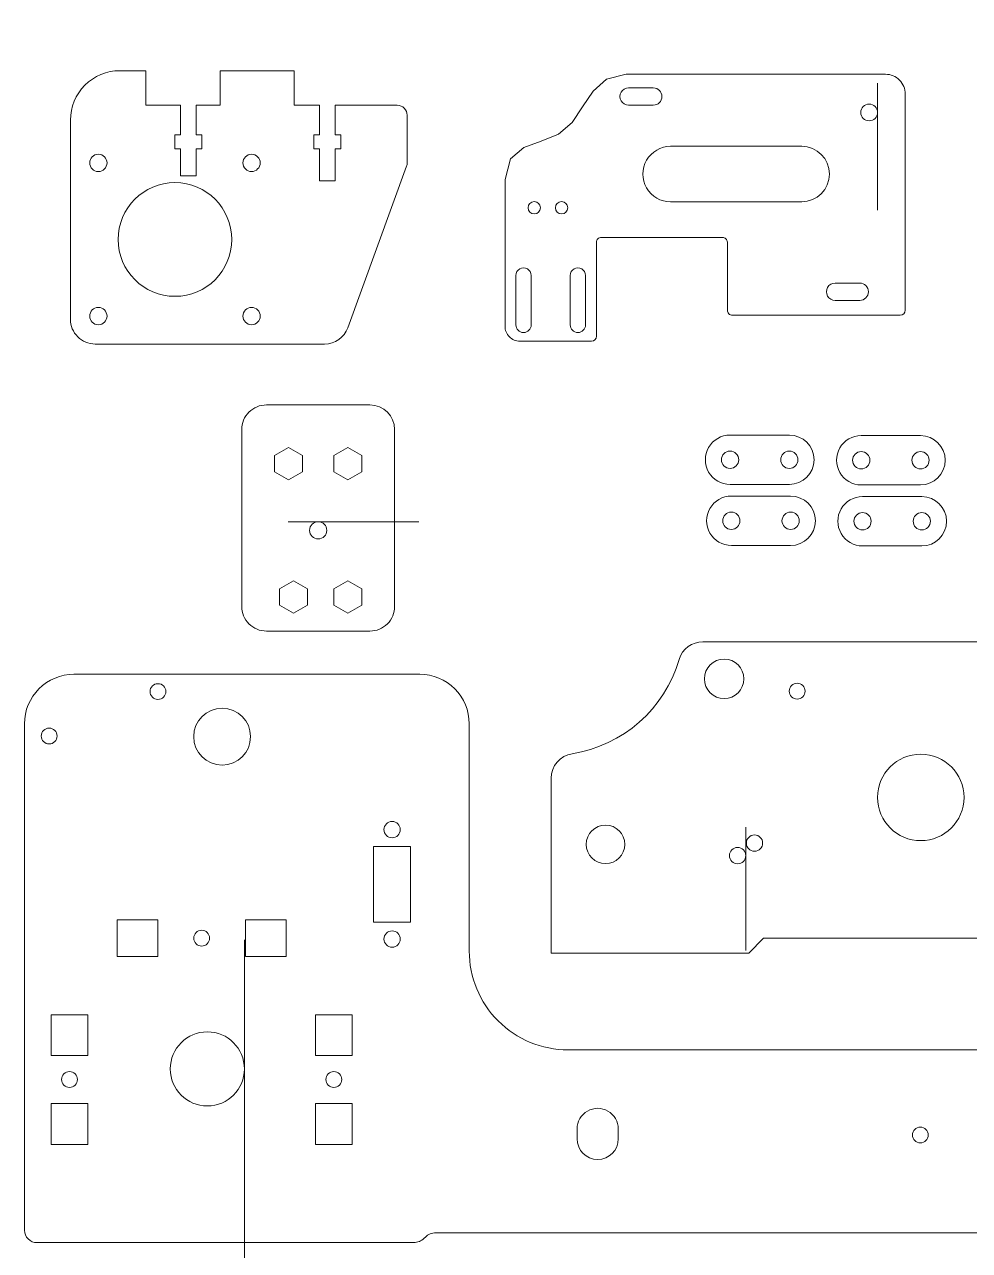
# Model space of a CAD drawing. Header units: millimetres. Extents: x -297 to 295, y -411 to 220.
# Drawn here: x -294.7 to -103.5, y -199.2 to 48.9 of the extents above; entities that cross this region are included whole.
import ezdxf

# ---------------------------------------------------------------- set-up
doc = ezdxf.new("R2010")
doc.units = ezdxf.units.MM
doc.header["$MEASUREMENT"] = 0
doc.layers.add('Layer 1', color=7, linetype='Continuous')

msp = doc.modelspace()

# ---------------------------------------------------------------- linework, layer by layer
at = {"layer": 'Layer 1', "lineweight": 9}
for points, knots in [([(-122.0826, 31.1026), (-122.0826, 32.0414), (-122.8437, 32.8026), (-123.7826, 32.8026), (-123.7826, 32.8026), (-124.7214, 32.8026), (-125.4826, 32.0414), (-125.4826, 31.1026), (-125.4826, 31.1026), (-125.4826, 30.1637), (-124.7215, 29.4026), (-123.7826, 29.4026), (-123.7826, 29.4026), (-122.8437, 29.4026), (-122.0826, 30.1637), (-122.0826, 31.1025), (-122.0826, 59.2665), (-122.0826, -25.2254), (-122.0826, 31.1026)], [0, 0, 0, 0, 0.2, 0.2, 0.2, 0.2, 0.4, 0.4, 0.4, 0.4, 0.6, 0.6, 0.6, 0.6, 1, 1, 1, 1.0001, 1.0001, 1.0001, 1.0001]), ([(-275.4419, 39.5431), (-278.0941, 39.5431), (-280.6376, 38.4895), (-282.513, 36.6141), (-282.513, 36.6141), (-284.3883, 34.7388), (-285.4419, 32.1952), (-285.4419, 29.5431)], [0, 0, 0, 0, 0.33333333, 0.33333333, 0.33333333, 0.33333333, 1, 1, 1, 1]), ([(-116.4928, 34.8228), (-116.4928, 35.8836), (-116.9142, 36.9011), (-117.6644, 37.6512), (-117.6644, 37.6512), (-118.4145, 38.4013), (-119.4319, 38.8228), (-120.4928, 38.8228)], [0, 0, 0, 0, 0.33333333, 0.33333333, 0.33333333, 0.33333333, 1, 1, 1, 1]), ([(-172.478, 36.0728), (-173.1032, 36.0728), (-173.6809, 35.7392), (-173.9935, 35.1978), (-173.9935, 35.1978), (-174.3061, 34.6563), (-174.3061, 33.9892), (-173.9935, 33.4478), (-173.9935, 33.4478), (-173.6809, 32.9063), (-173.1032, 32.5728), (-172.478, 32.5728)], [0, 0, 0, 0, 0.25, 0.25, 0.25, 0.25, 0.5, 0.5, 0.5, 0.5, 1, 1, 1, 1]), ([(-167.478, 32.5728), (-166.5115, 32.5728), (-165.728, 33.3563), (-165.728, 34.3228), (-165.728, 34.3228), (-165.728, 35.2893), (-166.5115, 36.0728), (-167.478, 36.0728)], [0, 0, 0, 0, 0.33333333, 0.33333333, 0.33333333, 0.33333333, 1, 1, 1, 1]), ([(-217.2919, 30.5431), (-217.2919, 31.0735), (-217.5026, 31.5822), (-217.8777, 31.9573), (-217.8777, 31.9573), (-218.2528, 32.3323), (-218.7615, 32.5431), (-219.2919, 32.5431)], [0, 0, 0, 0, 0.33333333, 0.33333333, 0.33333333, 0.33333333, 1, 1, 1, 1]), ([(-279.7919, 22.6431), (-280.7584, 22.6431), (-281.5419, 21.8596), (-281.5419, 20.8931), (-281.5419, 20.8931), (-281.5419, 19.9266), (-280.7584, 19.1431), (-279.7919, 19.1431), (-279.7919, 19.1431), (-278.8254, 19.1431), (-278.0419, 19.9266), (-278.0419, 20.8931), (-278.0419, 20.8931), (-278.0419, 21.8595), (-278.8254, 22.6431), (-279.7919, 22.6431)], [0, 0, 0, 0, 0.2, 0.2, 0.2, 0.2, 0.4, 0.4, 0.4, 0.4, 0.6, 0.6, 0.6, 0.6, 1, 1, 1, 1]), ([(-248.7919, 22.6431), (-249.7584, 22.6431), (-250.5419, 21.8596), (-250.5419, 20.8931), (-250.5419, 20.8931), (-250.5419, 19.9266), (-249.7584, 19.1431), (-248.7919, 19.1431), (-248.7919, 19.1431), (-247.8254, 19.1431), (-247.0419, 19.9266), (-247.0419, 20.8931), (-247.0419, 20.8931), (-247.0419, 21.8595), (-247.8254, 22.6431), (-248.7919, 22.6431)], [0, 0, 0, 0, 0.2, 0.2, 0.2, 0.2, 0.4, 0.4, 0.4, 0.4, 0.6, 0.6, 0.6, 0.6, 1, 1, 1, 1]), ([(-163.9856, 24.2421), (-165.991, 24.2421), (-167.844, 23.1722), (-168.8467, 21.4355), (-168.8467, 21.4355), (-169.8493, 19.6989), (-169.8493, 17.5592), (-168.8467, 15.8225), (-168.8467, 15.8225), (-167.844, 14.0858), (-165.991, 13.0159), (-163.9856, 13.0159)], [0, 0, 0, 0, 0.25, 0.25, 0.25, 0.25, 0.5, 0.5, 0.5, 0.5, 1, 1, 1, 1]), ([(-137.4547, 13.0159), (-134.3547, 13.0159), (-131.8417, 15.529), (-131.8417, 18.629), (-131.8417, 18.629), (-131.8417, 21.729), (-134.3547, 24.2421), (-137.4547, 24.2421)], [0, 0, 0, 0, 0.33333333, 0.33333333, 0.33333333, 0.33333333, 1, 1, 1, 1]), ([(-264.2919, 16.8931), (-270.6432, 16.8931), (-275.7919, 11.7443), (-275.7919, 5.3931), (-275.7919, 5.3931), (-275.7919, -0.9582), (-270.6432, -6.1069), (-264.2919, -6.1069), (-264.2919, -6.1069), (-257.9407, -6.107), (-252.7919, -0.9583), (-252.7919, 5.393), (-252.7919, 5.393), (-252.7919, 11.7443), (-257.9406, 16.893), (-264.2919, 16.8931)], [0, 0, 0, 0, 0.2, 0.2, 0.2, 0.2, 0.4, 0.4, 0.4, 0.4, 0.6, 0.6, 0.6, 0.6, 1, 1, 1, 1]), ([(-190.3219, 11.8228), (-190.3219, 12.5131), (-190.8815, 13.0728), (-191.5719, 13.0728), (-191.5719, 13.0728), (-192.2622, 13.0728), (-192.8219, 12.5131), (-192.8219, 11.8228), (-192.8219, 11.8228), (-192.8219, 11.1324), (-192.2622, 10.5728), (-191.5719, 10.5728), (-191.5719, 10.5728), (-190.8815, 10.5728), (-190.3219, 11.1324), (-190.3219, 11.8228)], [0, 0, 0, 0, 0.2, 0.2, 0.2, 0.2, 0.4, 0.4, 0.4, 0.4, 0.6, 0.6, 0.6, 0.6, 1, 1, 1, 1]), ([(-184.7909, 11.8228), (-184.7909, 12.5131), (-185.3505, 13.0728), (-186.0409, 13.0728), (-186.0409, 13.0728), (-186.7312, 13.0728), (-187.2909, 12.5131), (-187.2909, 11.8228), (-187.2909, 11.8228), (-187.2909, 11.1324), (-186.7313, 10.5728), (-186.0409, 10.5728), (-186.0409, 10.5728), (-185.3505, 10.5728), (-184.7909, 11.1324), (-184.7909, 11.8228)], [0, 0, 0, 0, 0.2, 0.2, 0.2, 0.2, 0.4, 0.4, 0.4, 0.4, 0.6, 0.6, 0.6, 0.6, 1, 1, 1, 1]), ([(-177.9928, 5.8228), (-178.258, 5.8228), (-178.5124, 5.7174), (-178.6999, 5.5299), (-178.6999, 5.5299), (-178.8874, 5.3423), (-178.9928, 5.088), (-178.9928, 4.8228)], [0, 0, 0, 0, 0.33333333, 0.33333333, 0.33333333, 0.33333333, 1, 1, 1, 1]), ([(-152.4928, 4.8228), (-152.4928, 5.088), (-152.5982, 5.3423), (-152.7857, 5.5299), (-152.7857, 5.5299), (-152.9732, 5.7174), (-153.2276, 5.8228), (-153.4928, 5.8228)], [0, 0, 0, 0, 0.33333333, 0.33333333, 0.33333333, 0.33333333, 1, 1, 1, 1]), ([(-192.1928, -1.8899), (-192.1928, -1.3361), (-192.4882, -0.8245), (-192.9678, -0.5476), (-192.9678, -0.5476), (-193.4474, -0.2707), (-194.0382, -0.2707), (-194.5178, -0.5476), (-194.5178, -0.5476), (-194.9974, -0.8245), (-195.2928, -1.3361), (-195.2928, -1.8899)], [0, 0, 0, 0, 0.25, 0.25, 0.25, 0.25, 0.5, 0.5, 0.5, 0.5, 1, 1, 1, 1]), ([(-181.1928, -1.8899), (-181.1928, -1.3361), (-181.4882, -0.8245), (-181.9678, -0.5476), (-181.9678, -0.5476), (-182.4474, -0.2707), (-183.0382, -0.2707), (-183.5178, -0.5476), (-183.5178, -0.5476), (-183.9974, -0.8245), (-184.2928, -1.3361), (-184.2928, -1.8899)], [0, 0, 0, 0, 0.25, 0.25, 0.25, 0.25, 0.5, 0.5, 0.5, 0.5, 1, 1, 1, 1]), ([(-130.6928, -3.4272), (-131.318, -3.4272), (-131.8957, -3.7608), (-132.2083, -4.3022), (-132.2083, -4.3022), (-132.521, -4.8437), (-132.521, -5.5108), (-132.2083, -6.0522), (-132.2083, -6.0522), (-131.8957, -6.5937), (-131.318, -6.9272), (-130.6928, -6.9272)], [0, 0, 0, 0, 0.25, 0.25, 0.25, 0.25, 0.5, 0.5, 0.5, 0.5, 1, 1, 1, 1]), ([(-125.6928, -6.9272), (-124.7263, -6.9272), (-123.9428, -6.1437), (-123.9428, -5.1772), (-123.9428, -5.1772), (-123.9428, -4.2107), (-124.7263, -3.4272), (-125.6928, -3.4272)], [0, 0, 0, 0, 0.33333333, 0.33333333, 0.33333333, 0.33333333, 1, 1, 1, 1]), ([(-279.7919, -8.3569), (-280.7584, -8.3569), (-281.5419, -9.1404), (-281.5419, -10.1069), (-281.5419, -10.1069), (-281.5419, -11.0734), (-280.7584, -11.8569), (-279.7919, -11.8569), (-279.7919, -11.8569), (-278.8254, -11.8569), (-278.0419, -11.0734), (-278.0419, -10.1069), (-278.0419, -10.1069), (-278.0419, -9.1405), (-278.8254, -8.3569), (-279.7919, -8.3569)], [0, 0, 0, 0, 0.2, 0.2, 0.2, 0.2, 0.4, 0.4, 0.4, 0.4, 0.6, 0.6, 0.6, 0.6, 1, 1, 1, 1]), ([(-248.7919, -8.3569), (-249.7584, -8.3569), (-250.5419, -9.1404), (-250.5419, -10.1069), (-250.5419, -10.1069), (-250.5419, -11.0734), (-249.7584, -11.8569), (-248.7919, -11.8569), (-248.7919, -11.8569), (-247.8254, -11.8569), (-247.0419, -11.0734), (-247.0419, -10.1069), (-247.0419, -10.1069), (-247.0419, -9.1405), (-247.8254, -8.3569), (-248.7919, -8.3569)], [0, 0, 0, 0, 0.2, 0.2, 0.2, 0.2, 0.4, 0.4, 0.4, 0.4, 0.6, 0.6, 0.6, 0.6, 1, 1, 1, 1]), ([(-152.4928, -8.9272), (-152.4928, -9.1924), (-152.3874, -9.4468), (-152.1999, -9.6343), (-152.1999, -9.6343), (-152.0124, -9.8219), (-151.758, -9.9272), (-151.4928, -9.9272)], [0, 0, 0, 0, 0.33333333, 0.33333333, 0.33333333, 0.33333333, 1, 1, 1, 1]), ([(-285.4419, -10.7569), (-285.4419, -12.083), (-284.9151, -13.3548), (-283.9775, -14.2925), (-283.9775, -14.2925), (-283.0398, -15.2302), (-281.768, -15.7569), (-280.4419, -15.7569)], [0, 0, 0, 0, 0.33333333, 0.33333333, 0.33333333, 0.33333333, 1, 1, 1, 1]), ([(-197.4928, -12.1772), (-197.4928, -12.9729), (-197.1767, -13.7359), (-196.6141, -14.2985), (-196.6141, -14.2985), (-196.0515, -14.8612), (-195.2885, -15.1772), (-194.4928, -15.1772)], [0, 0, 0, 0, 0.33333333, 0.33333333, 0.33333333, 0.33333333, 1, 1, 1, 1]), ([(-195.2928, -11.8899), (-195.2928, -12.7459), (-194.5988, -13.4399), (-193.7428, -13.4399), (-193.7428, -13.4399), (-192.8868, -13.4399), (-192.1928, -12.746), (-192.1928, -11.8899)], [0, 0, 0, 0, 0.33333333, 0.33333333, 0.33333333, 0.33333333, 1, 1, 1, 1]), ([(-184.2928, -11.8899), (-184.2928, -12.7459), (-183.5988, -13.4399), (-182.7428, -13.4399), (-182.7428, -13.4399), (-181.8868, -13.4399), (-181.1928, -12.746), (-181.1928, -11.8899)], [0, 0, 0, 0, 0.33333333, 0.33333333, 0.33333333, 0.33333333, 1, 1, 1, 1]), ([(-245.7726, -28.077), (-247.0986, -28.077), (-248.3704, -28.6038), (-249.3081, -29.5415), (-249.3081, -29.5415), (-250.2458, -30.4792), (-250.7726, -31.751), (-250.7726, -33.077)], [0, 0, 0, 0, 0.33333333, 0.33333333, 0.33333333, 0.33333333, 1, 1, 1, 1]), ([(-151.9505, -34.1845), (-153.7368, -34.1845), (-155.3874, -35.1375), (-156.2806, -36.6845), (-156.2806, -36.6845), (-157.1737, -38.2315), (-157.1737, -40.1375), (-156.2806, -41.6845), (-156.2806, -41.6845), (-155.3874, -43.2315), (-153.7368, -44.1845), (-151.9505, -44.1845)], [0, 0, 0, 0, 0.25, 0.25, 0.25, 0.25, 0.5, 0.5, 0.5, 0.5, 1, 1, 1, 1]), ([(-139.9505, -44.1845), (-137.189, -44.1845), (-134.9505, -41.9459), (-134.9505, -39.1845), (-134.9505, -39.1845), (-134.9504, -36.4231), (-137.189, -34.1845), (-139.9504, -34.1845)], [0, 0, 0, 0, 0.33333333, 0.33333333, 0.33333333, 0.33333333, 1, 1, 1, 1]), ([(-125.4039, -34.2727), (-127.1902, -34.2727), (-128.8408, -35.2257), (-129.734, -36.7727), (-129.734, -36.7727), (-130.6271, -38.3197), (-130.6271, -40.2257), (-129.734, -41.7727), (-129.734, -41.7727), (-128.8408, -43.3197), (-127.1902, -44.2727), (-125.4039, -44.2727)], [0, 0, 0, 0, 0.25, 0.25, 0.25, 0.25, 0.5, 0.5, 0.5, 0.5, 1, 1, 1, 1]), ([(-113.4039, -44.2727), (-110.6424, -44.2727), (-108.4039, -42.0341), (-108.4039, -39.2727), (-108.4039, -39.2727), (-108.4038, -36.5113), (-110.6424, -34.2727), (-113.4038, -34.2727)], [0, 0, 0, 0, 0.33333333, 0.33333333, 0.33333333, 0.33333333, 1, 1, 1, 1]), ([(-250.2379, -162.4381), (-250.2379, -158.296), (-253.5957, -154.9381), (-257.7379, -154.9381), (-257.7379, -154.9381), (-261.88, -154.9381), (-265.2379, -158.296), (-265.2379, -162.4381), (-265.2379, -162.4381), (-265.2379, -166.5803), (-261.88, -169.9381), (-257.7379, -169.9381), (-257.7379, -169.9381), (-253.5958, -169.9382), (-250.2379, -166.5803), (-250.2379, -162.4382), (-250.2379, -38.1752), (-250.2379, -410.9641), (-250.2379, -162.4381)], [0, 0, 0, 0, 0.2, 0.2, 0.2, 0.2, 0.4, 0.4, 0.4, 0.4, 0.6, 0.6, 0.6, 0.6, 1, 1, 1, 1.0001, 1.0001, 1.0001, 1.0001]), ([(-150.2005, -39.1845), (-150.2005, -38.218), (-150.984, -37.4345), (-151.9504, -37.4345), (-151.9504, -37.4345), (-152.9169, -37.4345), (-153.7004, -38.218), (-153.7005, -39.1845), (-153.7005, -39.1845), (-153.7005, -40.151), (-152.917, -40.9345), (-151.9505, -40.9345), (-151.9505, -40.9345), (-150.984, -40.9345), (-150.2005, -40.151), (-150.2005, -39.1845)], [0, 0, 0, 0, 0.2, 0.2, 0.2, 0.2, 0.4, 0.4, 0.4, 0.4, 0.6, 0.6, 0.6, 0.6, 1, 1, 1, 1]), ([(-138.2005, -39.1845), (-138.2005, -38.218), (-138.984, -37.4345), (-139.9504, -37.4345), (-139.9504, -37.4345), (-140.9169, -37.4345), (-141.7004, -38.218), (-141.7005, -39.1845), (-141.7005, -39.1845), (-141.7005, -40.151), (-140.917, -40.9345), (-139.9505, -40.9345), (-139.9505, -40.9345), (-138.984, -40.9345), (-138.2005, -40.151), (-138.2005, -39.1845)], [0, 0, 0, 0, 0.2, 0.2, 0.2, 0.2, 0.4, 0.4, 0.4, 0.4, 0.6, 0.6, 0.6, 0.6, 1, 1, 1, 1]), ([(-123.6539, -39.2727), (-123.6539, -38.3062), (-124.4374, -37.5227), (-125.4038, -37.5227), (-125.4038, -37.5227), (-126.3703, -37.5227), (-127.1538, -38.3062), (-127.1539, -39.2727), (-127.1539, -39.2727), (-127.1539, -40.2392), (-126.3704, -41.0227), (-125.4039, -41.0227), (-125.4039, -41.0227), (-124.4374, -41.0227), (-123.6539, -40.2392), (-123.6539, -39.2727)], [0, 0, 0, 0, 0.2, 0.2, 0.2, 0.2, 0.4, 0.4, 0.4, 0.4, 0.6, 0.6, 0.6, 0.6, 1, 1, 1, 1]), ([(-111.6539, -39.2727), (-111.6539, -38.3062), (-112.4374, -37.5227), (-113.4038, -37.5227), (-113.4038, -37.5227), (-114.3703, -37.5227), (-115.1538, -38.3062), (-115.1539, -39.2727), (-115.1539, -39.2727), (-115.1539, -40.2392), (-114.3704, -41.0227), (-113.4039, -41.0227), (-113.4039, -41.0227), (-112.4374, -41.0227), (-111.6539, -40.2392), (-111.6539, -39.2727)], [0, 0, 0, 0, 0.2, 0.2, 0.2, 0.2, 0.4, 0.4, 0.4, 0.4, 0.6, 0.6, 0.6, 0.6, 1, 1, 1, 1]), ([(-151.6858, -46.5316), (-153.4721, -46.5316), (-155.1227, -47.4846), (-156.0159, -49.0316), (-156.0159, -49.0316), (-156.909, -50.5786), (-156.909, -52.4846), (-156.0159, -54.0316), (-156.0159, -54.0316), (-155.1227, -55.5786), (-153.4721, -56.5316), (-151.6858, -56.5316)], [0, 0, 0, 0, 0.25, 0.25, 0.25, 0.25, 0.5, 0.5, 0.5, 0.5, 1, 1, 1, 1]), ([(-139.6858, -56.5316), (-136.9243, -56.5316), (-134.6858, -54.293), (-134.6858, -51.5316), (-134.6858, -51.5316), (-134.6857, -48.7702), (-136.9243, -46.5316), (-139.6857, -46.5316)], [0, 0, 0, 0, 0.33333333, 0.33333333, 0.33333333, 0.33333333, 1, 1, 1, 1]), ([(-125.1392, -46.6198), (-126.9255, -46.6198), (-128.5761, -47.5728), (-129.4693, -49.1198), (-129.4693, -49.1198), (-130.3624, -50.6668), (-130.3624, -52.5728), (-129.4693, -54.1198), (-129.4693, -54.1198), (-128.5761, -55.6668), (-126.9255, -56.6198), (-125.1392, -56.6198)], [0, 0, 0, 0, 0.25, 0.25, 0.25, 0.25, 0.5, 0.5, 0.5, 0.5, 1, 1, 1, 1]), ([(-113.1392, -56.6198), (-110.3777, -56.6198), (-108.1392, -54.3812), (-108.1392, -51.6198), (-108.1392, -51.6198), (-108.1391, -48.8584), (-110.3777, -46.6198), (-113.1391, -46.6198)], [0, 0, 0, 0, 0.33333333, 0.33333333, 0.33333333, 0.33333333, 1, 1, 1, 1]), ([(-235.3052, -51.7105), (-236.2717, -51.7105), (-237.0552, -52.494), (-237.0552, -53.4605), (-237.0552, -53.4605), (-237.0552, -54.427), (-236.2717, -55.2105), (-235.3052, -55.2105), (-235.3052, -55.2105), (-234.3387, -55.2105), (-233.5552, -54.427), (-233.5552, -53.4605), (-233.5552, -53.4605), (-233.5552, -52.494), (-234.3387, -51.7105), (-235.3051, -51.7105), (-264.2971, -51.7105), (-177.3152, -51.7105), (-235.3052, -51.7105)], [0, 0, 0, 0, 0.2, 0.2, 0.2, 0.2, 0.4, 0.4, 0.4, 0.4, 0.6, 0.6, 0.6, 0.6, 1, 1, 1, 1.0001, 1.0001, 1.0001, 1.0001]), ([(-149.9358, -51.5316), (-149.9358, -50.5651), (-150.7193, -49.7816), (-151.6857, -49.7816), (-151.6857, -49.7816), (-152.6522, -49.7816), (-153.4357, -50.5651), (-153.4358, -51.5316), (-153.4358, -51.5316), (-153.4358, -52.4981), (-152.6523, -53.2816), (-151.6858, -53.2816), (-151.6858, -53.2816), (-150.7193, -53.2816), (-149.9358, -52.4981), (-149.9358, -51.5316)], [0, 0, 0, 0, 0.2, 0.2, 0.2, 0.2, 0.4, 0.4, 0.4, 0.4, 0.6, 0.6, 0.6, 0.6, 1, 1, 1, 1]), ([(-137.9358, -51.5316), (-137.9358, -50.5651), (-138.7193, -49.7816), (-139.6857, -49.7816), (-139.6857, -49.7816), (-140.6522, -49.7816), (-141.4357, -50.5651), (-141.4358, -51.5316), (-141.4358, -51.5316), (-141.4358, -52.4981), (-140.6523, -53.2816), (-139.6858, -53.2816), (-139.6858, -53.2816), (-138.7193, -53.2816), (-137.9358, -52.4981), (-137.9358, -51.5316)], [0, 0, 0, 0, 0.2, 0.2, 0.2, 0.2, 0.4, 0.4, 0.4, 0.4, 0.6, 0.6, 0.6, 0.6, 1, 1, 1, 1]), ([(-123.3892, -51.6198), (-123.3892, -50.6533), (-124.1727, -49.8698), (-125.1391, -49.8698), (-125.1391, -49.8698), (-126.1056, -49.8698), (-126.8891, -50.6533), (-126.8892, -51.6198), (-126.8892, -51.6198), (-126.8892, -52.5863), (-126.1057, -53.3698), (-125.1392, -53.3698), (-125.1392, -53.3698), (-124.1727, -53.3698), (-123.3892, -52.5863), (-123.3892, -51.6198)], [0, 0, 0, 0, 0.2, 0.2, 0.2, 0.2, 0.4, 0.4, 0.4, 0.4, 0.6, 0.6, 0.6, 0.6, 1, 1, 1, 1]), ([(-111.3892, -51.6198), (-111.3892, -50.6533), (-112.1727, -49.8698), (-113.1391, -49.8698), (-113.1391, -49.8698), (-114.1056, -49.8698), (-114.8891, -50.6533), (-114.8892, -51.6198), (-114.8892, -51.6198), (-114.8892, -52.5863), (-114.1057, -53.3698), (-113.1392, -53.3698), (-113.1392, -53.3698), (-112.1727, -53.3698), (-111.3892, -52.5863), (-111.3892, -51.6198)], [0, 0, 0, 0, 0.2, 0.2, 0.2, 0.2, 0.4, 0.4, 0.4, 0.4, 0.6, 0.6, 0.6, 0.6, 1, 1, 1, 1]), ([(-250.7726, -68.8439), (-250.7726, -70.17), (-250.2458, -71.4418), (-249.3081, -72.3794), (-249.3081, -72.3794), (-248.3704, -73.3171), (-247.0986, -73.8439), (-245.7726, -73.8439)], [0, 0, 0, 0, 0.33333333, 0.33333333, 0.33333333, 0.33333333, 1, 1, 1, 1]), ([(-224.8377, -73.8439), (-223.5117, -73.8439), (-222.2399, -73.3171), (-221.3022, -72.3794), (-221.3022, -72.3794), (-220.3645, -71.4418), (-219.8377, -70.17), (-219.8377, -68.8439)], [0, 0, 0, 0, 0.33333333, 0.33333333, 0.33333333, 0.33333333, 1, 1, 1, 1]), ([(-149.1504, -83.4998), (-149.1504, -81.2906), (-150.9413, -79.4998), (-153.1504, -79.4998), (-153.1504, -79.4998), (-155.3596, -79.4998), (-157.1504, -81.2906), (-157.1504, -83.4998), (-157.1504, -83.4998), (-157.1504, -85.7089), (-155.3596, -87.4998), (-153.1504, -87.4998), (-153.1504, -87.4998), (-150.9413, -87.4998), (-149.1504, -85.7089), (-149.1504, -83.4998)], [0, 0, 0, 0, 0.2, 0.2, 0.2, 0.2, 0.4, 0.4, 0.4, 0.4, 0.6, 0.6, 0.6, 0.6, 1, 1, 1, 1]), ([(-284.7379, -82.5858), (-287.3901, -82.5858), (-289.9336, -83.6394), (-291.809, -85.5148), (-291.809, -85.5148), (-293.6843, -87.3901), (-294.7379, -89.9337), (-294.7379, -92.5858)], [0, 0, 0, 0, 0.33333333, 0.33333333, 0.33333333, 0.33333333, 1, 1, 1, 1]), ([(-204.7379, -92.5858), (-204.7379, -89.9337), (-205.7915, -87.3901), (-207.6668, -85.5148), (-207.6668, -85.5148), (-209.5422, -83.6394), (-212.0857, -82.5858), (-214.7379, -82.5858)], [0, 0, 0, 0, 0.33333333, 0.33333333, 0.33333333, 0.33333333, 1, 1, 1, 1]), ([(-266.1379, -86.0858), (-266.1379, -85.2022), (-266.8542, -84.4858), (-267.7379, -84.4858), (-267.7379, -84.4858), (-268.6215, -84.4858), (-269.3379, -85.2022), (-269.3379, -86.0858), (-269.3379, -86.0858), (-269.3379, -86.9695), (-268.6215, -87.6858), (-267.7379, -87.6858), (-267.7379, -87.6858), (-266.8542, -87.6858), (-266.1379, -86.9695), (-266.1379, -86.0858)], [0, 0, 0, 0, 0.2, 0.2, 0.2, 0.2, 0.4, 0.4, 0.4, 0.4, 0.6, 0.6, 0.6, 0.6, 1, 1, 1, 1]), ([(-136.7602, -85.9998), (-136.7602, -85.1161), (-137.4766, -84.3998), (-138.3602, -84.3998), (-138.3602, -84.3998), (-139.2439, -84.3998), (-139.9602, -85.1161), (-139.9602, -85.9998), (-139.9602, -85.9998), (-139.9602, -86.8834), (-139.2439, -87.5998), (-138.3602, -87.5998), (-138.3602, -87.5998), (-137.4766, -87.5998), (-136.7602, -86.8834), (-136.7602, -85.9998)], [0, 0, 0, 0, 0.2, 0.2, 0.2, 0.2, 0.4, 0.4, 0.4, 0.4, 0.6, 0.6, 0.6, 0.6, 1, 1, 1, 1]), ([(-248.9879, -95.1981), (-248.9879, -92.0224), (-251.5622, -89.4481), (-254.7379, -89.4481), (-254.7379, -89.4481), (-257.9135, -89.4481), (-260.4879, -92.0224), (-260.4879, -95.198), (-260.4879, -95.198), (-260.4879, -98.3737), (-257.9135, -100.948), (-254.7379, -100.9481), (-254.7379, -100.9481), (-251.5623, -100.9481), (-248.9879, -98.3737), (-248.9879, -95.1981)], [0, 0, 0, 0, 0.2, 0.2, 0.2, 0.2, 0.4, 0.4, 0.4, 0.4, 0.6, 0.6, 0.6, 0.6, 1, 1, 1, 1]), ([(-288.1379, -95.0858), (-288.1379, -94.2022), (-288.8542, -93.4858), (-289.7379, -93.4858), (-289.7379, -93.4858), (-290.6215, -93.4858), (-291.3379, -94.2022), (-291.3379, -95.0858), (-291.3379, -95.0858), (-291.3379, -95.9695), (-290.6215, -96.6858), (-289.7379, -96.6858), (-289.7379, -96.6858), (-288.8542, -96.6858), (-288.1379, -95.9695), (-288.1379, -95.0858)], [0, 0, 0, 0, 0.2, 0.2, 0.2, 0.2, 0.4, 0.4, 0.4, 0.4, 0.6, 0.6, 0.6, 0.6, 1, 1, 1, 1]), ([(-148.7692, -119.2726), (-148.7692, -118.3614), (-149.508, -117.6226), (-150.4192, -117.6226), (-150.4192, -117.6226), (-151.3305, -117.6226), (-152.0692, -118.3614), (-152.0692, -119.2726), (-152.0692, -119.2726), (-152.0692, -120.1839), (-151.3305, -120.9226), (-150.4192, -120.9226), (-150.4192, -120.9226), (-149.508, -120.9227), (-148.7692, -120.1839), (-148.7692, -119.2727), (-148.7692, -91.9367), (-148.7692, -173.9446), (-148.7692, -119.2726)], [0, 0, 0, 0, 0.2, 0.2, 0.2, 0.2, 0.4, 0.4, 0.4, 0.4, 0.6, 0.6, 0.6, 0.6, 1, 1, 1, 1.0001, 1.0001, 1.0001, 1.0001]), ([(-104.5989, -107.4998), (-104.5989, -102.6673), (-108.5164, -98.7498), (-113.3488, -98.7498), (-113.3488, -98.7498), (-118.1813, -98.7498), (-122.0988, -102.6673), (-122.0989, -107.4997), (-122.0989, -107.4997), (-122.0989, -112.3322), (-118.1814, -116.2497), (-113.3489, -116.2498), (-113.3489, -116.2498), (-108.5164, -116.2498), (-104.5989, -112.3323), (-104.5989, -107.4998)], [0, 0, 0, 0, 0.2, 0.2, 0.2, 0.2, 0.4, 0.4, 0.4, 0.4, 0.6, 0.6, 0.6, 0.6, 1, 1, 1, 1]), ([(-218.6879, -114.0108), (-218.6879, -113.0996), (-219.4266, -112.3608), (-220.3379, -112.3608), (-220.3379, -112.3608), (-221.2492, -112.3608), (-221.9879, -113.0996), (-221.9879, -114.0108), (-221.9879, -114.0108), (-221.9879, -114.9221), (-221.2492, -115.6608), (-220.3379, -115.6608), (-220.3379, -115.6608), (-219.4266, -115.6608), (-218.6879, -114.9221), (-218.6879, -114.0108)], [0, 0, 0, 0, 0.2, 0.2, 0.2, 0.2, 0.4, 0.4, 0.4, 0.4, 0.6, 0.6, 0.6, 0.6, 1, 1, 1, 1]), ([(-173.2504, -116.9998), (-173.2504, -114.8459), (-174.9965, -113.0998), (-177.1504, -113.0998), (-177.1504, -113.0998), (-179.3043, -113.0998), (-181.0504, -114.8458), (-181.0504, -116.9998), (-181.0504, -116.9998), (-181.0504, -119.1537), (-179.3043, -120.8998), (-177.1504, -120.8998), (-177.1504, -120.8998), (-174.9965, -120.8998), (-173.2504, -119.1537), (-173.2504, -116.9998)], [0, 0, 0, 0, 0.2, 0.2, 0.2, 0.2, 0.4, 0.4, 0.4, 0.4, 0.6, 0.6, 0.6, 0.6, 1, 1, 1, 1]), ([(-145.3504, -116.7498), (-145.3504, -115.8385), (-146.0892, -115.0998), (-147.0004, -115.0998), (-147.0004, -115.0998), (-147.9117, -115.0998), (-148.6504, -115.8385), (-148.6504, -116.7498), (-148.6504, -116.7498), (-148.6504, -117.661), (-147.9117, -118.3998), (-147.0004, -118.3998), (-147.0004, -118.3998), (-146.0892, -118.3998), (-145.3504, -117.661), (-145.3504, -116.7498)], [0, 0, 0, 0, 0.2, 0.2, 0.2, 0.2, 0.4, 0.4, 0.4, 0.4, 0.6, 0.6, 0.6, 0.6, 1, 1, 1, 1]), ([(-257.2879, -135.9858), (-257.2879, -135.1022), (-258.0042, -134.3858), (-258.8879, -134.3858), (-258.8879, -134.3858), (-259.7715, -134.3858), (-260.4879, -135.1022), (-260.4879, -135.9858), (-260.4879, -135.9858), (-260.4879, -136.8695), (-259.7715, -137.5858), (-258.8879, -137.5858), (-258.8879, -137.5858), (-258.0042, -137.5858), (-257.2879, -136.8695), (-257.2879, -135.9858)], [0, 0, 0, 0, 0.2, 0.2, 0.2, 0.2, 0.4, 0.4, 0.4, 0.4, 0.6, 0.6, 0.6, 0.6, 1, 1, 1, 1]), ([(-218.6879, -136.1608), (-218.6879, -135.2496), (-219.4266, -134.5108), (-220.3379, -134.5108), (-220.3379, -134.5108), (-221.2492, -134.5108), (-221.9879, -135.2496), (-221.9879, -136.1608), (-221.9879, -136.1608), (-221.9879, -137.0721), (-221.2492, -137.8108), (-220.3379, -137.8108), (-220.3379, -137.8108), (-219.4266, -137.8108), (-218.6879, -137.0721), (-218.6879, -136.1608)], [0, 0, 0, 0, 0.2, 0.2, 0.2, 0.2, 0.4, 0.4, 0.4, 0.4, 0.6, 0.6, 0.6, 0.6, 1, 1, 1, 1]), ([(-204.7379, -138.5858), (-204.7379, -143.8902), (-202.6307, -148.9772), (-198.88, -152.728), (-198.88, -152.728), (-195.1293, -156.4787), (-190.0422, -158.5858), (-184.7379, -158.5858)], [0, 0, 0, 0, 0.33333333, 0.33333333, 0.33333333, 0.33333333, 1, 1, 1, 1]), ([(-284.0379, -164.5858), (-284.0379, -163.7022), (-284.7542, -162.9858), (-285.6379, -162.9858), (-285.6379, -162.9858), (-286.5215, -162.9858), (-287.2379, -163.7022), (-287.2379, -164.5858), (-287.2379, -164.5858), (-287.2379, -165.4695), (-286.5215, -166.1858), (-285.6379, -166.1858), (-285.6379, -166.1858), (-284.7542, -166.1858), (-284.0379, -165.4695), (-284.0379, -164.5858)], [0, 0, 0, 0, 0.2, 0.2, 0.2, 0.2, 0.4, 0.4, 0.4, 0.4, 0.6, 0.6, 0.6, 0.6, 1, 1, 1, 1]), ([(-230.5379, -164.5858), (-230.5379, -163.7022), (-231.2542, -162.9858), (-232.1379, -162.9858), (-232.1379, -162.9858), (-233.0215, -162.9858), (-233.7379, -163.7022), (-233.7379, -164.5858), (-233.7379, -164.5858), (-233.7379, -165.4695), (-233.0215, -166.1858), (-232.1379, -166.1858), (-232.1379, -166.1858), (-231.2542, -166.1858), (-230.5379, -165.4695), (-230.5379, -164.5858)], [0, 0, 0, 0, 0.2, 0.2, 0.2, 0.2, 0.4, 0.4, 0.4, 0.4, 0.6, 0.6, 0.6, 0.6, 1, 1, 1, 1]), ([(-174.5629, -174.5858), (-174.5629, -173.0943), (-175.3586, -171.716), (-176.6504, -170.9702), (-176.6504, -170.9702), (-177.9421, -170.2244), (-179.5336, -170.2244), (-180.8254, -170.9702), (-180.8254, -170.9702), (-182.1171, -171.716), (-182.9129, -173.0943), (-182.9129, -174.5858)], [0, 0, 0, 0, 0.25, 0.25, 0.25, 0.25, 0.5, 0.5, 0.5, 0.5, 1, 1, 1, 1]), ([(-111.8438, -175.8084), (-111.8438, -174.9248), (-112.5602, -174.2084), (-113.4438, -174.2084), (-113.4438, -174.2084), (-114.3275, -174.2084), (-115.0438, -174.9248), (-115.0438, -175.8084), (-115.0438, -175.8084), (-115.0439, -176.6921), (-114.3275, -177.4084), (-113.4439, -177.4084), (-113.4439, -177.4084), (-112.5602, -177.4084), (-111.8439, -176.6921), (-111.8438, -175.8084)], [0, 0, 0, 0, 0.2, 0.2, 0.2, 0.2, 0.4, 0.4, 0.4, 0.4, 0.6, 0.6, 0.6, 0.6, 1, 1, 1, 1]), ([(-182.9129, -176.5858), (-182.9129, -178.8916), (-181.0437, -180.7608), (-178.7379, -180.7608), (-178.7379, -180.7608), (-176.4321, -180.7608), (-174.5629, -178.8916), (-174.5629, -176.5859)], [0, 0, 0, 0, 0.33333333, 0.33333333, 0.33333333, 0.33333333, 1, 1, 1, 1]), ([(-294.7379, -195.0858), (-294.7379, -195.7489), (-294.4745, -196.3848), (-294.0057, -196.8536), (-294.0057, -196.8536), (-293.5368, -197.3224), (-292.9009, -197.5858), (-292.2379, -197.5858)], [0, 0, 0, 0, 0.33333333, 0.33333333, 0.33333333, 0.33333333, 1, 1, 1, 1])]:
    msp.add_open_spline(points, degree=3, knots=knots, dxfattribs=at)
for points in [[(-270.1719, 39.5431), (-270.1719, 39.5431), (-275.4419, 39.5431), (-275.4419, 39.5431)], [(-270.1719, 32.5431), (-270.1719, 32.5431), (-270.1719, 39.5431), (-270.1719, 39.5431)], [(-255.1719, 39.5431), (-255.1719, 39.5431), (-255.1719, 32.5431), (-255.1719, 32.5431)], [(-240.1719, 39.5431), (-240.1719, 39.5431), (-255.1719, 39.5431), (-255.1719, 39.5431)], [(-240.1719, 32.5431), (-240.1719, 32.5431), (-240.1719, 39.5431), (-240.1719, 39.5431)], [(-176.9203, 37.8396), (-176.9203, 37.8396), (-179.6573, 35.3884), (-179.6573, 35.3884)], [(-172.9808, 38.8228), (-172.9808, 38.8228), (-176.9203, 37.8396), (-176.9203, 37.8396)], [(-120.4928, 38.8228), (-120.4928, 38.8228), (-172.9808, 38.8228), (-172.9808, 38.8228)], [(-179.6573, 35.3884), (-179.6573, 35.3884), (-181.7922, 32.2166), (-181.7922, 32.2166)], [(-167.478, 36.0728), (-167.478, 36.0728), (-172.478, 36.0728), (-172.478, 36.0728)], [(-116.4928, -8.9272), (-116.4928, -8.9272), (-116.4928, 34.8228), (-116.4928, 34.8228)], [(-263.1719, 32.5431), (-263.1719, 32.5431), (-270.1719, 32.5431), (-270.1719, 32.5431)], [(-263.1719, 32.5431), (-263.1719, 32.5431), (-263.1719, 26.5431), (-263.1719, 26.5431)], [(-260.0219, 26.5431), (-260.0219, 26.5431), (-260.0219, 32.5431), (-260.0219, 32.5431)], [(-255.1719, 32.5431), (-255.1719, 32.5431), (-260.0219, 32.5431), (-260.0219, 32.5431)], [(-235.0219, 32.5431), (-235.0219, 32.5431), (-240.1719, 32.5431), (-240.1719, 32.5431)], [(-235.0219, 32.5431), (-235.0219, 32.5431), (-235.0219, 26.5431), (-235.0219, 26.5431)], [(-231.8719, 26.5431), (-231.8719, 26.5431), (-231.8719, 32.5431), (-231.8719, 32.5431)], [(-219.2919, 32.5431), (-219.2919, 32.5431), (-231.8719, 32.5431), (-231.8719, 32.5431)], [(-172.478, 32.5728), (-172.478, 32.5728), (-167.478, 32.5728), (-167.478, 32.5728)], [(-217.2919, 20.8957), (-217.2919, 20.8957), (-217.2919, 30.5431), (-217.2919, 30.5431)], [(-181.7922, 32.2166), (-181.7922, 32.2166), (-183.9253, 29.0716), (-183.9253, 29.0716)], [(-285.4419, 29.5431), (-285.4419, 29.5431), (-285.4419, -10.7569), (-285.4419, -10.7569)], [(-183.9253, 29.0716), (-183.9253, 29.0716), (-186.6542, 26.6975), (-186.6542, 26.6975)], [(-263.1719, 26.5431), (-263.1719, 26.5431), (-264.3469, 26.5431), (-264.3469, 26.5431)], [(-264.3469, 26.5431), (-264.3469, 26.5431), (-264.3469, 23.7431), (-264.3469, 23.7431)], [(-258.8469, 26.5431), (-258.8469, 26.5431), (-260.0219, 26.5431), (-260.0219, 26.5431)], [(-258.8469, 23.7431), (-258.8469, 23.7431), (-258.8469, 26.5431), (-258.8469, 26.5431)], [(-235.0219, 26.5431), (-235.0219, 26.5431), (-236.1969, 26.5431), (-236.1969, 26.5431)], [(-236.1969, 26.5431), (-236.1969, 26.5431), (-236.1969, 23.7431), (-236.1969, 23.7431)], [(-230.6969, 26.5431), (-230.6969, 26.5431), (-231.8719, 26.5431), (-231.8719, 26.5431)], [(-230.6969, 23.7431), (-230.6969, 23.7431), (-230.6969, 26.5431), (-230.6969, 26.5431)], [(-190.1442, 25.3024), (-190.1442, 25.3024), (-193.6704, 23.9914), (-193.6704, 23.9914)], [(-186.6542, 26.6975), (-186.6542, 26.6975), (-190.1442, 25.3024), (-190.1442, 25.3024)], [(-264.3469, 23.7431), (-264.3469, 23.7431), (-263.1719, 23.7431), (-263.1719, 23.7431)], [(-263.1719, 23.7431), (-263.1719, 23.7431), (-263.1719, 18.2431), (-263.1719, 18.2431)], [(-260.0219, 18.2431), (-260.0219, 18.2431), (-260.0219, 23.7431), (-260.0219, 23.7431)], [(-260.0219, 23.7431), (-260.0219, 23.7431), (-258.8469, 23.7431), (-258.8469, 23.7431)], [(-236.1969, 23.7431), (-236.1969, 23.7431), (-235.0219, 23.7431), (-235.0219, 23.7431)], [(-235.0219, 23.7431), (-235.0219, 23.7431), (-235.0219, 17.2431), (-235.0219, 17.2431)], [(-231.8719, 17.2431), (-231.8719, 17.2431), (-231.8719, 23.7431), (-231.8719, 23.7431)], [(-231.8719, 23.7431), (-231.8719, 23.7431), (-230.6969, 23.7431), (-230.6969, 23.7431)], [(-193.6704, 23.9914), (-193.6704, 23.9914), (-196.3981, 21.7337), (-196.3981, 21.7337)], [(-137.4547, 24.2421), (-137.4547, 24.2421), (-163.9856, 24.2421), (-163.9856, 24.2421)], [(-229.3066, -12.467), (-229.3066, -12.467), (-217.4125, 20.2117), (-217.4125, 20.2117)], [(-217.4125, 20.2117), (-217.3327, 20.4309), (-217.2919, 20.6624), (-217.2919, 20.8957)], [(-196.3981, 21.7337), (-196.3981, 21.7337), (-197.4928, 17.4984), (-197.4928, 17.4984)], [(-263.1719, 18.2431), (-263.1719, 18.2431), (-260.0219, 18.2431), (-260.0219, 18.2431)], [(-197.4928, 17.4984), (-197.4928, 17.4984), (-197.4928, -12.1772), (-197.4928, -12.1772)], [(-235.0219, 17.2431), (-235.0219, 17.2431), (-231.8719, 17.2431), (-231.8719, 17.2431)], [(-163.9856, 13.0159), (-163.9856, 13.0159), (-137.4547, 13.0159), (-137.4547, 13.0159)], [(-153.4928, 5.8228), (-153.4928, 5.8228), (-177.9928, 5.8228), (-177.9928, 5.8228)], [(-178.9928, 4.8228), (-178.9928, 4.8228), (-178.9928, -14.1772), (-178.9928, -14.1772)], [(-152.4928, -8.9272), (-152.4928, -8.9272), (-152.4928, 4.8228), (-152.4928, 4.8228)], [(-195.2928, -1.8899), (-195.2928, -1.8899), (-195.2928, -11.8899), (-195.2928, -11.8899)], [(-192.1928, -1.8899), (-192.1928, -1.8899), (-192.1928, -11.8899), (-192.1928, -11.8899)], [(-184.2928, -1.8899), (-184.2928, -1.8899), (-184.2928, -11.8899), (-184.2928, -11.8899)], [(-181.1928, -1.8899), (-181.1928, -1.8899), (-181.1928, -11.8899), (-181.1928, -11.8899)], [(-125.6928, -3.4272), (-125.6928, -3.4272), (-130.6928, -3.4272), (-130.6928, -3.4272)], [(-130.6928, -6.9272), (-130.6928, -6.9272), (-125.6928, -6.9272), (-125.6928, -6.9272)], [(-117.4928, -9.9272), (-116.9405, -9.9272), (-116.4928, -9.4795), (-116.4928, -8.9272)], [(-117.4928, -9.9272), (-117.4928, -9.9272), (-151.4928, -9.9272), (-151.4928, -9.9272)], [(-234.0051, -15.7569), (-231.9031, -15.7569), (-230.0255, -14.4423), (-229.3066, -12.467)], [(-179.9928, -15.1772), (-179.4405, -15.1772), (-178.9928, -14.7295), (-178.9928, -14.1772)], [(-280.4419, -15.7569), (-280.4419, -15.7569), (-234.0051, -15.7569), (-234.0051, -15.7569)], [(-194.4928, -15.1772), (-194.4928, -15.1772), (-179.9928, -15.1772), (-179.9928, -15.1772)], [(-224.8377, -28.077), (-224.8377, -28.077), (-245.7726, -28.077), (-245.7726, -28.077)], [(-219.8377, -33.077), (-219.8377, -30.3156), (-222.0763, -28.077), (-224.8377, -28.077)], [(-250.7726, -33.077), (-250.7726, -33.077), (-250.7726, -68.8439), (-250.7726, -68.8439)], [(-219.8377, -68.8439), (-219.8377, -68.8439), (-219.8377, -33.077), (-219.8377, -33.077)], [(-139.9505, -34.1845), (-139.9505, -34.1845), (-151.9505, -34.1845), (-151.9505, -34.1845)], [(-113.4039, -34.2727), (-113.4039, -34.2727), (-125.4039, -34.2727), (-125.4039, -34.2727)], [(-241.3052, -36.6984), (-241.3052, -36.6984), (-244.1302, -38.3295), (-244.1302, -38.3295)], [(-238.4802, -38.3295), (-238.4802, -38.3295), (-241.3052, -36.6984), (-241.3052, -36.6984)], [(-229.3052, -36.6984), (-229.3052, -36.6984), (-232.1302, -38.3295), (-232.1302, -38.3295)], [(-226.4802, -38.3295), (-226.4802, -38.3295), (-229.3052, -36.6984), (-229.3052, -36.6984)], [(-244.1302, -38.3295), (-244.1302, -38.3295), (-244.1302, -41.5915), (-244.1302, -41.5915)], [(-238.4802, -41.5915), (-238.4802, -41.5915), (-238.4802, -38.3295), (-238.4802, -38.3295)], [(-232.1302, -38.3295), (-232.1302, -38.3295), (-232.1302, -41.5915), (-232.1302, -41.5915)], [(-226.4802, -41.5915), (-226.4802, -41.5915), (-226.4802, -38.3295), (-226.4802, -38.3295)], [(-244.1302, -41.5915), (-244.1302, -41.5915), (-241.3052, -43.2225), (-241.3052, -43.2225)], [(-241.3052, -43.2225), (-241.3052, -43.2225), (-238.4802, -41.5915), (-238.4802, -41.5915)], [(-232.1302, -41.5915), (-232.1302, -41.5915), (-229.3052, -43.2225), (-229.3052, -43.2225)], [(-229.3052, -43.2225), (-229.3052, -43.2225), (-226.4802, -41.5915), (-226.4802, -41.5915)], [(-151.9505, -44.1845), (-151.9505, -44.1845), (-139.9505, -44.1845), (-139.9505, -44.1845)], [(-125.4039, -44.2727), (-125.4039, -44.2727), (-113.4039, -44.2727), (-113.4039, -44.2727)], [(-139.6858, -46.5316), (-139.6858, -46.5316), (-151.6858, -46.5316), (-151.6858, -46.5316)], [(-113.1392, -46.6198), (-113.1392, -46.6198), (-125.1392, -46.6198), (-125.1392, -46.6198)], [(-151.6858, -56.5316), (-151.6858, -56.5316), (-139.6858, -56.5316), (-139.6858, -56.5316)], [(-125.1392, -56.6198), (-125.1392, -56.6198), (-113.1392, -56.6198), (-113.1392, -56.6198)], [(-240.3052, -63.6984), (-240.3052, -63.6984), (-243.1302, -65.3295), (-243.1302, -65.3295)], [(-237.4802, -65.3295), (-237.4802, -65.3295), (-240.3052, -63.6984), (-240.3052, -63.6984)], [(-229.3052, -63.6984), (-229.3052, -63.6984), (-232.1302, -65.3295), (-232.1302, -65.3295)], [(-226.4802, -65.3295), (-226.4802, -65.3295), (-229.3052, -63.6984), (-229.3052, -63.6984)], [(-243.1302, -65.3295), (-243.1302, -65.3295), (-243.1302, -68.5915), (-243.1302, -68.5915)], [(-237.4802, -68.5915), (-237.4802, -68.5915), (-237.4802, -65.3295), (-237.4802, -65.3295)], [(-232.1302, -65.3295), (-232.1302, -65.3295), (-232.1302, -68.5915), (-232.1302, -68.5915)], [(-226.4802, -68.5915), (-226.4802, -68.5915), (-226.4802, -65.3295), (-226.4802, -65.3295)], [(-243.1302, -68.5915), (-243.1302, -68.5915), (-240.3052, -70.2225), (-240.3052, -70.2225)], [(-240.3052, -70.2225), (-240.3052, -70.2225), (-237.4802, -68.5915), (-237.4802, -68.5915)], [(-232.1302, -68.5915), (-232.1302, -68.5915), (-229.3052, -70.2225), (-229.3052, -70.2225)], [(-229.3052, -70.2225), (-229.3052, -70.2225), (-226.4802, -68.5915), (-226.4802, -68.5915)], [(-245.7726, -73.8439), (-245.7726, -73.8439), (-224.8377, -73.8439), (-224.8377, -73.8439)], [(-157.4421, -75.9998), (-159.6619, -75.9998), (-161.616, -77.4633), (-162.2403, -79.5935)], [(-157.4421, -75.9998), (-157.4421, -75.9998), (21.1413, -75.9998), (21.1413, -75.9998)], [(-183.9317, -98.6681), (-173.622, -97.0372), (-165.1759, -89.61), (-162.2403, -79.5935)], [(-284.7379, -82.5858), (-284.7379, -82.5858), (-214.7379, -82.5858), (-214.7379, -82.5858)], [(-294.7379, -92.5858), (-294.7379, -92.5858), (-294.7379, -121.5858), (-294.7379, -121.5858)], [(-204.7379, -92.5858), (-204.7379, -92.5858), (-204.7379, -138.5858), (-204.7379, -138.5858)], [(-183.9317, -98.6681), (-186.3613, -99.0525), (-188.1504, -101.1469), (-188.1504, -103.6067)], [(-188.1504, -138.9998), (-188.1504, -138.9998), (-188.1504, -103.6067), (-188.1504, -103.6067)], [(-216.5879, -117.4358), (-216.5879, -117.4358), (-224.0879, -117.4358), (-224.0879, -117.4358)], [(-224.0879, -117.4358), (-224.0879, -117.4358), (-224.0879, -132.7358), (-224.0879, -132.7358)], [(-216.5879, -132.7358), (-216.5879, -132.7358), (-216.5879, -117.4358), (-216.5879, -117.4358)], [(-294.7379, -121.5858), (-294.7379, -121.5858), (-294.7379, -195.0858), (-294.7379, -195.0858)], [(-276.0079, -139.7058), (-276.0079, -139.7058), (-276.0079, -132.2658), (-276.0079, -132.2658)], [(-276.0079, -132.2658), (-276.0079, -132.2658), (-267.7679, -132.2658), (-267.7679, -132.2658)], [(-267.7679, -132.2658), (-267.7679, -132.2658), (-267.7679, -139.7058), (-267.7679, -139.7058)], [(-250.0079, -139.7058), (-250.0079, -139.7058), (-250.0079, -132.2658), (-250.0079, -132.2658)], [(-250.0079, -132.2658), (-250.0079, -132.2658), (-241.7679, -132.2658), (-241.7679, -132.2658)], [(-241.7679, -132.2658), (-241.7679, -132.2658), (-241.7679, -139.7058), (-241.7679, -139.7058)], [(-224.0879, -132.7358), (-224.0879, -132.7358), (-216.5879, -132.7358), (-216.5879, -132.7358)], [(-145.1504, -135.9998), (-145.1504, -135.9998), (-148.1504, -138.9998), (-148.1504, -138.9998)], [(8.8496, -135.9998), (8.8496, -135.9998), (-145.1504, -135.9998), (-145.1504, -135.9998)], [(-267.7679, -139.7058), (-267.7679, -139.7058), (-276.0079, -139.7058), (-276.0079, -139.7058)], [(-241.7679, -139.7058), (-241.7679, -139.7058), (-250.0079, -139.7058), (-250.0079, -139.7058)], [(-148.1504, -138.9998), (-148.1504, -138.9998), (-188.1504, -138.9998), (-188.1504, -138.9998)], [(-289.3579, -151.4658), (-289.3579, -151.4658), (-281.9179, -151.4658), (-281.9179, -151.4658)], [(-289.3579, -159.7058), (-289.3579, -159.7058), (-289.3579, -151.4658), (-289.3579, -151.4658)], [(-281.9179, -151.4658), (-281.9179, -151.4658), (-281.9179, -159.7058), (-281.9179, -159.7058)], [(-235.8579, -151.4658), (-235.8579, -151.4658), (-228.4179, -151.4658), (-228.4179, -151.4658)], [(-235.8579, -159.7058), (-235.8579, -159.7058), (-235.8579, -151.4658), (-235.8579, -151.4658)], [(-228.4179, -151.4658), (-228.4179, -151.4658), (-228.4179, -159.7058), (-228.4179, -159.7058)], [(-184.7379, -158.5858), (-184.7379, -158.5858), (45.2621, -158.5858), (45.2621, -158.5858)], [(-281.9179, -159.7058), (-281.9179, -159.7058), (-289.3579, -159.7058), (-289.3579, -159.7058)], [(-228.4179, -159.7058), (-228.4179, -159.7058), (-235.8579, -159.7058), (-235.8579, -159.7058)], [(-289.3579, -169.4658), (-289.3579, -169.4658), (-281.9179, -169.4658), (-281.9179, -169.4658)], [(-289.3579, -177.7058), (-289.3579, -177.7058), (-289.3579, -169.4658), (-289.3579, -169.4658)], [(-281.9179, -169.4658), (-281.9179, -169.4658), (-281.9179, -177.7058), (-281.9179, -177.7058)], [(-235.8579, -169.4658), (-235.8579, -169.4658), (-228.4179, -169.4658), (-228.4179, -169.4658)], [(-235.8579, -177.7058), (-235.8579, -177.7058), (-235.8579, -169.4658), (-235.8579, -169.4658)], [(-228.4179, -169.4658), (-228.4179, -169.4658), (-228.4179, -177.7058), (-228.4179, -177.7058)], [(-182.9129, -176.5858), (-182.9129, -176.5858), (-182.9129, -174.5858), (-182.9129, -174.5858)], [(-174.5629, -174.5858), (-174.5629, -174.5858), (-174.5629, -176.5858), (-174.5629, -176.5858)], [(-281.9179, -177.7058), (-281.9179, -177.7058), (-289.3579, -177.7058), (-289.3579, -177.7058)], [(-228.4179, -177.7058), (-228.4179, -177.7058), (-235.8579, -177.7058), (-235.8579, -177.7058)], [(-211.4952, -195.5858), (-212.2909, -195.5858), (-213.054, -195.9019), (-213.6166, -196.4645)], [(72.0195, -195.5858), (72.0195, -195.5858), (-211.4952, -195.5858), (-211.4952, -195.5858)], [(-292.2379, -197.5858), (-292.2379, -197.5858), (-215.9805, -197.5858), (-215.9805, -197.5858)], [(-215.9805, -197.5858), (-215.1849, -197.5858), (-214.4218, -197.2698), (-213.8592, -196.7072)], [(-213.6166, -196.4645), (-213.6166, -196.4645), (-213.8592, -196.7072), (-213.8592, -196.7072)]]:
    msp.add_open_spline(points, degree=3, dxfattribs=at)

doc.saveas('drawing.dxf')
